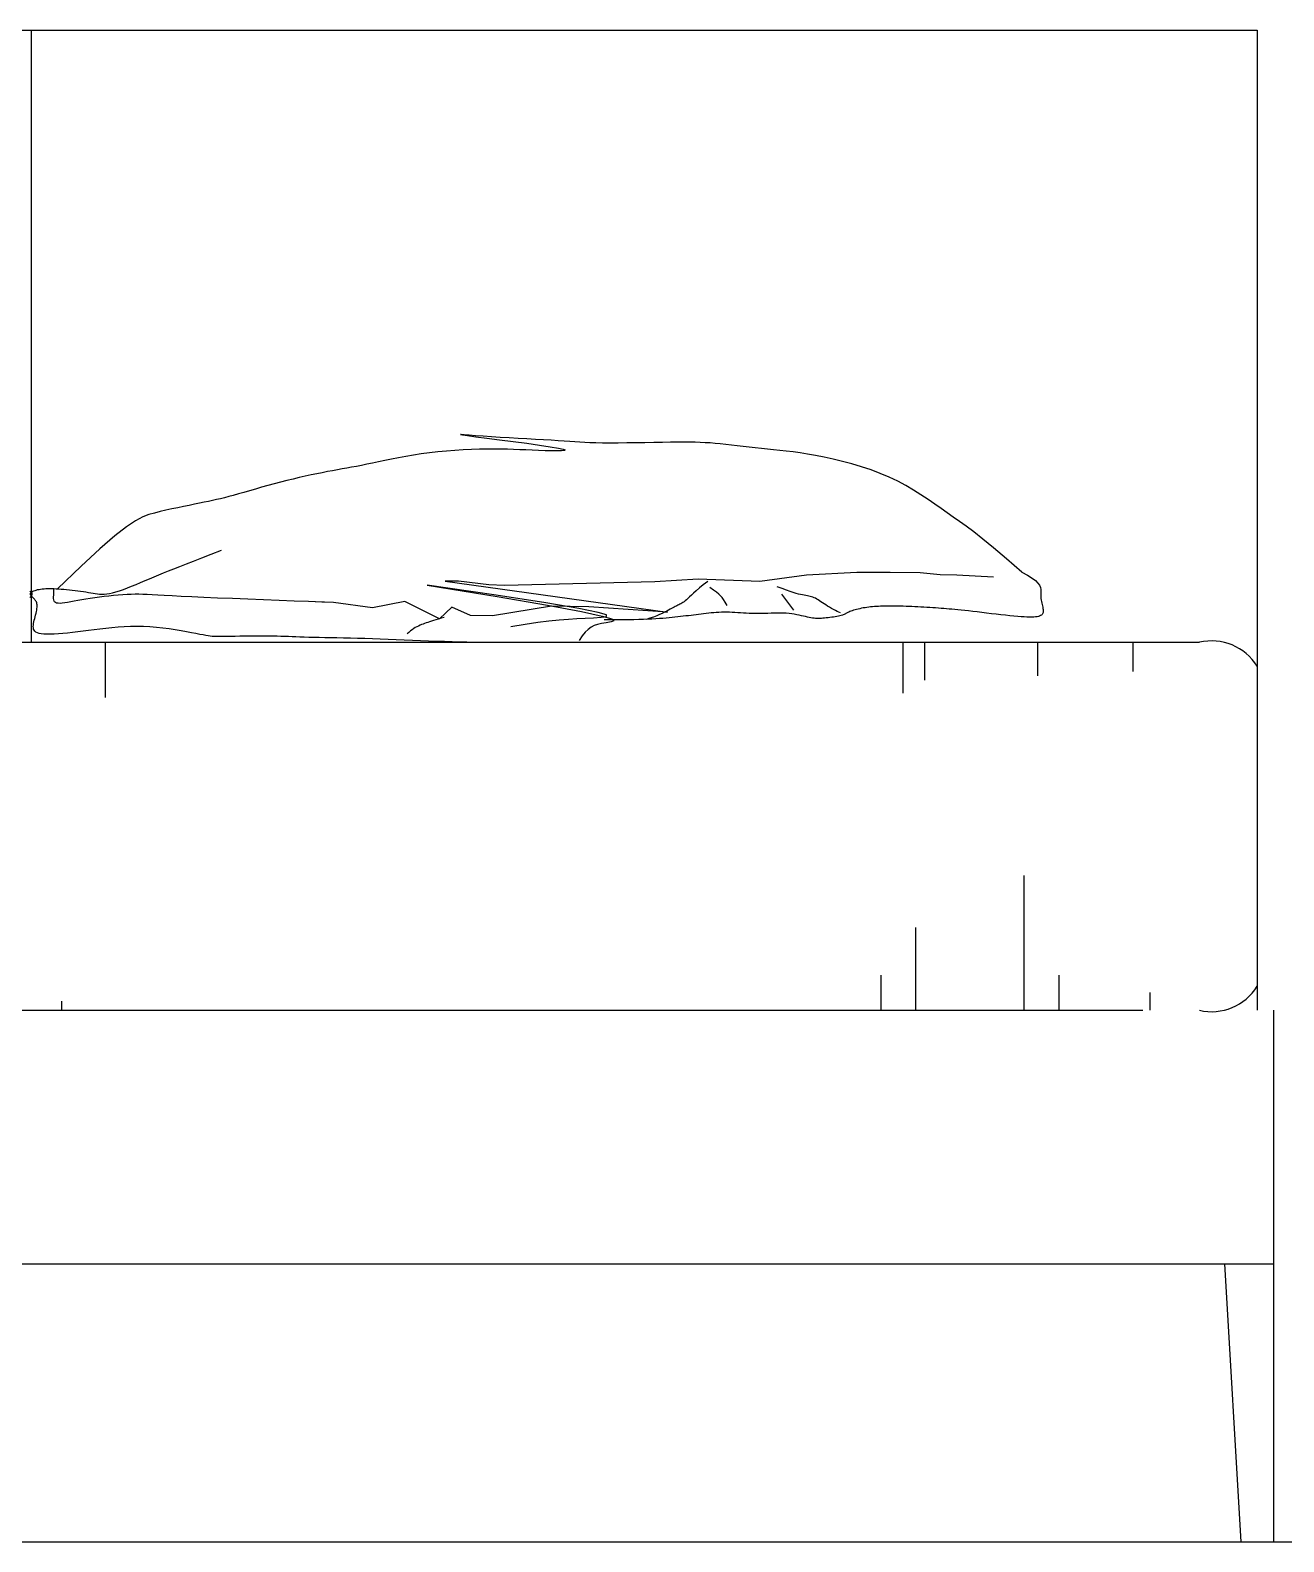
# Model space of a CAD drawing. Header units: inches. Extents: x 11.2 to 54.2, y 16.2 to 41.
# Drawn here: x 16.312 to 17.079, y 34.287 to 35.211 of the extents above; entities that cross this region are included whole.
import ezdxf

# ---------------------------------------------------------------- set-up
doc = ezdxf.new("R2010")
doc.units = ezdxf.units.IN
doc.header["$MEASUREMENT"] = 0
doc.layers.add('1', color=1, linetype='Continuous')
doc.layers.add('4', color=4, linetype='Continuous')

msp = doc.modelspace()

# ---------------------------------------------------------------- linework, layer by layer
at = {"layer": '1'}
for p, q in [((15.56317, 35.211), (17.06317, 35.211)), ((16.31317, 34.83674), (16.31317, 35.211)), ((17.06317, 35.211), (17.06317, 34.61174)), ((16.57619, 34.96377), (16.57576, 34.96374)), ((16.57576, 34.96374), (16.57698, 34.96353)), ((16.57804, 34.96364), (16.57619, 34.96377)), ((16.57698, 34.96353), (16.58009, 34.96311)), ((16.58105, 34.96341), (16.57804, 34.96364)), ((16.58009, 34.96311), (16.5852, 34.96245)), ((16.585, 34.96309), (16.58105, 34.96341)), ((16.58963, 34.96273), (16.585, 34.96309)), ((16.5852, 34.96245), (16.59191, 34.96159)), ((16.59472, 34.96235), (16.58963, 34.96273)), ((16.59191, 34.96159), (16.59968, 34.9606)), ((16.60004, 34.962), (16.59472, 34.96235)), ((16.59968, 34.9606), (16.60797, 34.95952)), ((16.60548, 34.96167), (16.60004, 34.962)), ((16.61094, 34.96135), (16.60548, 34.96167)), ((16.60797, 34.95952), (16.61624, 34.95841)), ((16.61634, 34.96106), (16.61094, 34.96135)), ((16.61624, 34.95841), (16.62397, 34.95734)), ((16.62158, 34.96077), (16.61634, 34.96106)), ((16.62658, 34.9605), (16.62158, 34.96077)), ((16.62397, 34.95734), (16.63061, 34.95635)), ((16.63123, 34.96024), (16.62658, 34.9605)), ((16.63061, 34.95635), (16.63563, 34.95551)), ((16.63545, 34.95999), (16.63123, 34.96024)), ((16.63919, 34.95975), (16.63545, 34.95999)), ((16.64254, 34.95951), (16.63919, 34.95975)), ((16.64566, 34.95929), (16.64254, 34.95951)), ((16.64867, 34.95909), (16.64566, 34.95929)), ((16.65172, 34.95892), (16.64867, 34.95909)), ((16.65495, 34.95878), (16.65172, 34.95892)), ((16.6585, 34.95867), (16.65495, 34.95878)), ((16.66251, 34.9586), (16.6585, 34.95867)), ((16.66708, 34.95858), (16.66251, 34.9586)), ((16.67211, 34.9586), (16.66708, 34.95858)), ((16.67747, 34.95865), (16.67211, 34.9586)), ((16.683, 34.95871), (16.67747, 34.95865)), ((16.68857, 34.95879), (16.683, 34.95871)), ((16.69404, 34.95888), (16.68857, 34.95879)), ((16.69927, 34.95896), (16.69404, 34.95888)), ((16.70411, 34.95902), (16.69927, 34.95896)), ((16.70847, 34.95907), (16.70411, 34.95902)), ((16.71239, 34.95909), (16.70847, 34.95907)), ((16.71596, 34.95908), (16.71239, 34.95909)), ((16.71926, 34.95904), (16.71596, 34.95908)), ((16.72237, 34.95895), (16.71926, 34.95904)), ((16.72539, 34.95881), (16.72237, 34.95895)), ((16.72839, 34.95863), (16.72539, 34.95881)), ((16.73147, 34.95838), (16.72839, 34.95863)), ((16.73468, 34.95808), (16.73147, 34.95838)), ((16.73803, 34.95773), (16.73468, 34.95808)), ((16.74149, 34.95734), (16.73803, 34.95773)), ((16.74505, 34.95692), (16.74149, 34.95734)), ((16.74868, 34.95649), (16.74505, 34.95692)), ((16.75236, 34.95605), (16.74868, 34.95649)), ((16.75607, 34.95562), (16.75236, 34.95605)), ((16.52558, 34.9471), (16.52191, 34.94631)), ((16.52945, 34.94793), (16.52558, 34.9471)), ((16.53352, 34.94877), (16.52945, 34.94793)), ((16.53779, 34.94962), (16.53352, 34.94877)), ((16.54225, 34.95044), (16.53779, 34.94962)), ((16.54689, 34.95122), (16.54225, 34.95044)), ((16.55173, 34.95194), (16.54689, 34.95122)), ((16.55674, 34.95258), (16.55173, 34.95194)), ((16.56187, 34.95314), (16.55674, 34.95258)), ((16.56707, 34.95363), (16.56187, 34.95314)), ((16.57227, 34.95403), (16.56707, 34.95363)), ((16.57742, 34.95436), (16.57227, 34.95403)), ((16.58245, 34.95461), (16.57742, 34.95436)), ((16.58732, 34.95478), (16.58245, 34.95461)), ((16.59196, 34.95488), (16.58732, 34.95478)), ((16.59632, 34.95491), (16.59196, 34.95488)), ((16.60046, 34.95487), (16.59632, 34.95491)), ((16.60441, 34.95478), (16.60046, 34.95487)), ((16.60825, 34.95465), (16.60441, 34.95478)), ((16.61202, 34.9545), (16.60825, 34.95465)), ((16.61578, 34.95433), (16.61202, 34.9545)), ((16.61958, 34.95416), (16.61578, 34.95433)), ((16.62349, 34.95401), (16.61958, 34.95416)), ((16.6275, 34.95388), (16.62349, 34.95401)), ((16.63137, 34.9538), (16.6275, 34.95388)), ((16.63483, 34.95378), (16.63137, 34.9538)), ((16.63757, 34.95386), (16.63483, 34.95378)), ((16.63563, 34.95551), (16.63863, 34.95485)), ((16.63931, 34.95405), (16.63757, 34.95386)), ((16.63863, 34.95485), (16.63976, 34.95437)), ((16.63976, 34.95437), (16.63931, 34.95405)), ((16.75979, 34.95521), (16.75607, 34.95562)), ((16.76352, 34.95483), (16.75979, 34.95521)), ((16.76727, 34.95445), (16.76352, 34.95483)), ((16.7711, 34.95405), (16.76727, 34.95445)), ((16.77506, 34.95361), (16.7711, 34.95405)), ((16.77918, 34.95311), (16.77506, 34.95361)), ((16.78352, 34.95251), (16.77918, 34.95311)), ((16.78812, 34.95179), (16.78352, 34.95251)), ((16.79302, 34.95093), (16.78812, 34.95179)), ((16.79825, 34.94991), (16.79302, 34.95093)), ((16.80374, 34.94872), (16.79825, 34.94991)), ((16.80943, 34.94735), (16.80374, 34.94872)), ((16.81524, 34.9458), (16.80943, 34.94735)), ((16.47703, 34.93746), (16.47327, 34.93658)), ((16.48072, 34.93829), (16.47703, 34.93746)), ((16.48432, 34.93906), (16.48072, 34.93829)), ((16.48781, 34.93978), (16.48432, 34.93906)), ((16.49117, 34.94046), (16.48781, 34.93978)), ((16.49439, 34.94108), (16.49117, 34.94046)), ((16.49747, 34.94165), (16.49439, 34.94108)), ((16.50043, 34.94219), (16.49747, 34.94165)), ((16.50333, 34.94271), (16.50043, 34.94219)), ((16.50621, 34.94322), (16.50333, 34.94271)), ((16.50912, 34.94375), (16.50621, 34.94322)), ((16.51209, 34.94431), (16.50912, 34.94375)), ((16.51519, 34.94491), (16.51209, 34.94431)), ((16.51845, 34.94558), (16.51519, 34.94491)), ((16.52191, 34.94631), (16.51845, 34.94558)), ((16.82108, 34.94407), (16.81524, 34.9458)), ((16.82688, 34.94214), (16.82108, 34.94407)), ((16.83256, 34.94003), (16.82688, 34.94214)), ((16.83805, 34.93771), (16.83256, 34.94003)), ((16.84327, 34.9352), (16.83805, 34.93771)), ((16.4431, 34.92839), (16.43981, 34.92745)), ((16.44658, 34.92939), (16.4431, 34.92839)), ((16.45022, 34.93043), (16.44658, 34.92939)), ((16.45397, 34.9315), (16.45022, 34.93043)), ((16.45781, 34.93258), (16.45397, 34.9315)), ((16.46169, 34.93364), (16.45781, 34.93258)), ((16.46558, 34.93467), (16.46169, 34.93364)), ((16.46945, 34.93565), (16.46558, 34.93467)), ((16.47327, 34.93658), (16.46945, 34.93565)), ((16.84824, 34.93254), (16.84327, 34.9352)), ((16.85296, 34.92976), (16.84824, 34.93254)), ((16.85746, 34.92692), (16.85296, 34.92976)), ((16.40273, 34.91904), (16.39913, 34.91826)), ((16.40628, 34.91978), (16.40273, 34.91904)), ((16.40971, 34.92049), (16.40628, 34.91978)), ((16.41298, 34.92116), (16.40971, 34.92049)), ((16.41604, 34.92178), (16.41298, 34.92116)), ((16.41886, 34.92236), (16.41604, 34.92178)), ((16.42148, 34.9229), (16.41886, 34.92236)), ((16.42397, 34.92344), (16.42148, 34.9229)), ((16.42639, 34.92398), (16.42397, 34.92344)), ((16.42881, 34.92454), (16.42639, 34.92398)), ((16.4313, 34.92516), (16.42881, 34.92454)), ((16.43393, 34.92583), (16.4313, 34.92516)), ((16.43674, 34.92659), (16.43393, 34.92583)), ((16.43981, 34.92745), (16.43674, 34.92659)), ((16.86175, 34.92406), (16.85746, 34.92692)), ((16.86585, 34.92122), (16.86175, 34.92406)), ((16.86978, 34.91846), (16.86585, 34.92122)), ((16.37697, 34.91109), (16.37141, 34.90737)), ((16.38138, 34.91343), (16.37697, 34.91109)), ((16.38507, 34.91484), (16.38138, 34.91343)), ((16.38848, 34.91578), (16.38507, 34.91484)), ((16.39196, 34.91663), (16.38848, 34.91578)), ((16.39552, 34.91745), (16.39196, 34.91663)), ((16.39913, 34.91826), (16.39552, 34.91745)), ((16.87354, 34.91582), (16.86978, 34.91846)), ((16.8772, 34.91329), (16.87354, 34.91582)), ((16.88096, 34.91068), (16.8772, 34.91329)), ((16.88506, 34.90774), (16.88096, 34.91068)), ((16.36428, 34.9018), (16.35515, 34.89393)), ((16.37141, 34.90737), (16.36428, 34.9018)), ((16.88975, 34.90423), (16.88506, 34.90774)), ((16.89526, 34.8999), (16.88975, 34.90423)), ((16.35515, 34.89393), (16.34359, 34.8833)), ((16.42313, 34.89062), (16.42951, 34.89315)), ((16.90184, 34.8945), (16.89526, 34.8999)), ((16.90974, 34.88779), (16.90184, 34.8945)), ((16.34359, 34.8833), (16.32917, 34.86946)), ((16.4004, 34.88167), (16.404, 34.88309)), ((16.404, 34.88309), (16.40799, 34.88466)), ((16.40799, 34.88466), (16.41245, 34.88641)), ((16.41245, 34.88641), (16.41747, 34.88839)), ((16.41747, 34.88839), (16.42313, 34.89062)), ((16.91918, 34.87953), (16.90974, 34.88779)), ((16.3772, 34.87213), (16.37993, 34.87328)), ((16.37993, 34.87328), (16.38271, 34.87445)), ((16.38271, 34.87445), (16.38553, 34.87564)), ((16.38553, 34.87564), (16.38835, 34.87682)), ((16.38835, 34.87682), (16.39117, 34.87798)), ((16.39117, 34.87798), (16.39407, 34.87916)), ((16.39407, 34.87916), (16.39712, 34.88037)), ((16.39712, 34.88037), (16.4004, 34.88167)), ((16.57457, 34.87407), (16.56631, 34.87415)), ((16.56631, 34.87415), (16.70231, 34.85516)), ((16.59311, 34.87189), (16.57457, 34.87407)), ((16.69456, 34.87362), (16.60268, 34.87148)), ((16.72112, 34.8754), (16.69456, 34.87362)), ((16.75887, 34.874), (16.72112, 34.8754)), ((16.72712, 34.874), (16.72428, 34.87186)), ((16.78749, 34.87779), (16.75887, 34.874)), ((16.81813, 34.87952), (16.78749, 34.87779)), ((16.83854, 34.87932), (16.81813, 34.87952)), ((16.85692, 34.87913), (16.83854, 34.87932)), ((16.86915, 34.87799), (16.85692, 34.87913)), ((16.87936, 34.87789), (16.86915, 34.87799)), ((16.9018, 34.87664), (16.87936, 34.87789)), ((16.91918, 34.87953), (16.92272, 34.87772)), ((16.92272, 34.87772), (16.92546, 34.87603)), ((16.92546, 34.87603), (16.92752, 34.87445)), ((16.92752, 34.87445), (16.92898, 34.87297)), ((16.92898, 34.87297), (16.92994, 34.87158)), ((16.31269, 34.86768), (16.31218, 34.86796)), ((16.31234, 34.86423), (16.31268, 34.86457)), ((16.31261, 34.86648), (16.31271, 34.86678)), ((16.31261, 34.86617), (16.31261, 34.86648)), ((16.31269, 34.86586), (16.31261, 34.86617)), ((16.31268, 34.86457), (16.31299, 34.8649)), ((16.31311, 34.86739), (16.31269, 34.86768)), ((16.31286, 34.86555), (16.31269, 34.86586)), ((16.31271, 34.86678), (16.31292, 34.86709)), ((16.31308, 34.86523), (16.31286, 34.86555)), ((16.31292, 34.86709), (16.31324, 34.86739)), ((16.31299, 34.8649), (16.31327, 34.86523)), ((16.31336, 34.8649), (16.31308, 34.86523)), ((16.31342, 34.86709), (16.31311, 34.86739)), ((16.31324, 34.86739), (16.31366, 34.86768)), ((16.31327, 34.86523), (16.31349, 34.86555)), ((16.31367, 34.86457), (16.31336, 34.8649)), ((16.31364, 34.86678), (16.31342, 34.86709)), ((16.31349, 34.86555), (16.31365, 34.86586)), ((16.31374, 34.86648), (16.31364, 34.86678)), ((16.31365, 34.86586), (16.31374, 34.86617)), ((16.31366, 34.86768), (16.31417, 34.86796)), ((16.31401, 34.86423), (16.31367, 34.86457)), ((16.31374, 34.86617), (16.31374, 34.86648)), ((16.31436, 34.86389), (16.31401, 34.86423)), ((16.31417, 34.86796), (16.31477, 34.86823)), ((16.31472, 34.86353), (16.31436, 34.86389)), ((16.31507, 34.86317), (16.31472, 34.86353)), ((16.31477, 34.86823), (16.31545, 34.86848)), ((16.31545, 34.86848), (16.3162, 34.86871)), ((16.3162, 34.86871), (16.31703, 34.86893)), ((16.31703, 34.86893), (16.31792, 34.86911)), ((16.31792, 34.86911), (16.31886, 34.86927)), ((16.31886, 34.86927), (16.31986, 34.8694)), ((16.31986, 34.8694), (16.32091, 34.8695)), ((16.32091, 34.8695), (16.32201, 34.86957)), ((16.32201, 34.86957), (16.32317, 34.86961)), ((16.32317, 34.86961), (16.32439, 34.86962)), ((16.32439, 34.86962), (16.32568, 34.86961)), ((16.32568, 34.86961), (16.32702, 34.86957)), ((16.32678, 34.86445), (16.32683, 34.86554)), ((16.32679, 34.86349), (16.32678, 34.86445)), ((16.32688, 34.86267), (16.32679, 34.86349)), ((16.32683, 34.86554), (16.32691, 34.86676)), ((16.32691, 34.86676), (16.32698, 34.8681)), ((16.32698, 34.8681), (16.32702, 34.86957)), ((16.32702, 34.86957), (16.32843, 34.86951)), ((16.32843, 34.86951), (16.32991, 34.86942)), ((16.32991, 34.86942), (16.33145, 34.86931)), ((16.33145, 34.86931), (16.33307, 34.86919)), ((16.33307, 34.86919), (16.33473, 34.86904)), ((16.33473, 34.86904), (16.33644, 34.86887)), ((16.33644, 34.86887), (16.33817, 34.86869)), ((16.33817, 34.86869), (16.33991, 34.86849)), ((16.33991, 34.86849), (16.34163, 34.86827)), ((16.34163, 34.86827), (16.34333, 34.86804)), ((16.34333, 34.86804), (16.34499, 34.8678)), ((16.34499, 34.8678), (16.34658, 34.86754)), ((16.34919, 34.86351), (16.34652, 34.86308)), ((16.34658, 34.86754), (16.3481, 34.86728)), ((16.3481, 34.86728), (16.34954, 34.86701)), ((16.35196, 34.86392), (16.34919, 34.86351)), ((16.34954, 34.86701), (16.35091, 34.86674)), ((16.35091, 34.86674), (16.35225, 34.8665)), ((16.3548, 34.86431), (16.35196, 34.86392)), ((16.35225, 34.8665), (16.35357, 34.86631)), ((16.35357, 34.86631), (16.35492, 34.86617)), ((16.35769, 34.86467), (16.3548, 34.86431)), ((16.35492, 34.86617), (16.35631, 34.86611)), ((16.35631, 34.86611), (16.35778, 34.86614)), ((16.36059, 34.865), (16.35769, 34.86467)), ((16.35778, 34.86614), (16.35935, 34.86628)), ((16.35935, 34.86628), (16.36104, 34.86655)), ((16.36348, 34.8653), (16.36059, 34.865)), ((16.36104, 34.86655), (16.3629, 34.86696)), ((16.3629, 34.86696), (16.36493, 34.86753)), ((16.36632, 34.86556), (16.36348, 34.8653)), ((16.36493, 34.86753), (16.36713, 34.86824)), ((16.36909, 34.86577), (16.36632, 34.86556)), ((16.36713, 34.86824), (16.36948, 34.86907)), ((16.37175, 34.86593), (16.36909, 34.86577)), ((16.36948, 34.86907), (16.37195, 34.87001)), ((16.37428, 34.86603), (16.37175, 34.86593)), ((16.37195, 34.87001), (16.37453, 34.87104)), ((16.37667, 34.86608), (16.37428, 34.86603)), ((16.37453, 34.87104), (16.3772, 34.87213)), ((16.37902, 34.86608), (16.37667, 34.86608)), ((16.38145, 34.86602), (16.37902, 34.86608)), ((16.38409, 34.86591), (16.38145, 34.86602)), ((16.38707, 34.86576), (16.38409, 34.86591)), ((16.3905, 34.86557), (16.38707, 34.86576)), ((16.39451, 34.86534), (16.3905, 34.86557)), ((16.39922, 34.86508), (16.39451, 34.86534)), ((16.40477, 34.86479), (16.39922, 34.86508)), ((16.41126, 34.86447), (16.40477, 34.86479)), ((16.41878, 34.86414), (16.41126, 34.86447)), ((16.42715, 34.86379), (16.41878, 34.86414)), ((16.43615, 34.86343), (16.42715, 34.86379)), ((16.44555, 34.86306), (16.43615, 34.86343)), ((16.55542, 34.87173), (16.59809, 34.86476)), ((16.59756, 34.86558), (16.55542, 34.87173)), ((16.60268, 34.87148), (16.59311, 34.87189)), ((16.62788, 34.86089), (16.59756, 34.86558)), ((16.59809, 34.86476), (16.62895, 34.85944)), ((16.71488, 34.86356), (16.71403, 34.86277)), ((16.71583, 34.86449), (16.71488, 34.86356)), ((16.71696, 34.86558), (16.71583, 34.86449)), ((16.7183, 34.86685), (16.71696, 34.86558)), ((16.71993, 34.8683), (16.7183, 34.86685)), ((16.72191, 34.86997), (16.71993, 34.8683)), ((16.72428, 34.87186), (16.72191, 34.86997)), ((16.73059, 34.86866), (16.72831, 34.87031)), ((16.73235, 34.86734), (16.73059, 34.86866)), ((16.73371, 34.86623), (16.73235, 34.86734)), ((16.73479, 34.86519), (16.73371, 34.86623)), ((16.73572, 34.8641), (16.73479, 34.86519)), ((16.73662, 34.86282), (16.73572, 34.8641)), ((16.77256, 34.86956), (16.76957, 34.87071)), ((16.7748, 34.8629), (16.77238, 34.86619)), ((16.77516, 34.8686), (16.77256, 34.86956)), ((16.77741, 34.86781), (16.77516, 34.8686)), ((16.77935, 34.86717), (16.77741, 34.86781)), ((16.78103, 34.86667), (16.77935, 34.86717)), ((16.78249, 34.86626), (16.78103, 34.86667)), ((16.78378, 34.86595), (16.78249, 34.86626)), ((16.78494, 34.86569), (16.78378, 34.86595)), ((16.78601, 34.86548), (16.78494, 34.86569)), ((16.787, 34.8653), (16.78601, 34.86548)), ((16.78793, 34.86514), (16.787, 34.8653)), ((16.78881, 34.86497), (16.78793, 34.86514)), ((16.78965, 34.86479), (16.78881, 34.86497)), ((16.79046, 34.86458), (16.78965, 34.86479)), ((16.79125, 34.86433), (16.79046, 34.86458)), ((16.79204, 34.86402), (16.79125, 34.86433)), ((16.79283, 34.86365), (16.79204, 34.86402)), ((16.79364, 34.86321), (16.79283, 34.86365)), ((16.79447, 34.86272), (16.79364, 34.86321)), ((16.92994, 34.87158), (16.9305, 34.87027)), ((16.9305, 34.87027), (16.93076, 34.86903)), ((16.93076, 34.86673), (16.9307, 34.86564)), ((16.9307, 34.86564), (16.9307, 34.86459)), ((16.9307, 34.86459), (16.93078, 34.86356)), ((16.93076, 34.86903), (16.93081, 34.86786)), ((16.93081, 34.86786), (16.93076, 34.86673)), ((16.93078, 34.86356), (16.93091, 34.86257)), ((16.3154, 34.86278), (16.31507, 34.86317)), ((16.31571, 34.86237), (16.3154, 34.86278)), ((16.31599, 34.86193), (16.31571, 34.86237)), ((16.31577, 34.85343), (16.31603, 34.85447)), ((16.31623, 34.86146), (16.31599, 34.86193)), ((16.31603, 34.85447), (16.31626, 34.85549)), ((16.31643, 34.86093), (16.31623, 34.86146)), ((16.31626, 34.85549), (16.31646, 34.85647)), ((16.31659, 34.86036), (16.31643, 34.86093)), ((16.31646, 34.85647), (16.31662, 34.85739)), ((16.31669, 34.85972), (16.31659, 34.86036)), ((16.31662, 34.85739), (16.31671, 34.85824)), ((16.31673, 34.85902), (16.31669, 34.85972)), ((16.31671, 34.85824), (16.31673, 34.85902)), ((16.32708, 34.86197), (16.32688, 34.86267)), ((16.32742, 34.86142), (16.32708, 34.86197)), ((16.32793, 34.86099), (16.32742, 34.86142)), ((16.32863, 34.86071), (16.32793, 34.86099)), ((16.32956, 34.86057), (16.32863, 34.86071)), ((16.3307, 34.86055), (16.32956, 34.86057)), ((16.33205, 34.86064), (16.3307, 34.86055)), ((16.3336, 34.86083), (16.33205, 34.86064)), ((16.33533, 34.86109), (16.3336, 34.86083)), ((16.33725, 34.86142), (16.33533, 34.86109)), ((16.33934, 34.8618), (16.33725, 34.86142)), ((16.34158, 34.86221), (16.33934, 34.8618)), ((16.34398, 34.86265), (16.34158, 34.86221)), ((16.34652, 34.86308), (16.34398, 34.86265)), ((16.45514, 34.86269), (16.44555, 34.86306)), ((16.46469, 34.86233), (16.45514, 34.86269)), ((16.47398, 34.86197), (16.46469, 34.86233)), ((16.48278, 34.86163), (16.47398, 34.86197)), ((16.49087, 34.86132), (16.48278, 34.86163)), ((16.49803, 34.86102), (16.487, 34.86149)), ((16.49803, 34.86102), (16.49087, 34.86132)), ((16.52197, 34.85778), (16.49803, 34.86102)), ((16.54164, 34.86171), (16.52197, 34.85778)), ((16.56298, 34.85116), (16.54164, 34.86171)), ((16.57052, 34.85832), (16.56298, 34.85116)), ((16.58183, 34.85305), (16.57052, 34.85832)), ((16.63146, 34.85874), (16.59526, 34.85292)), ((16.64809, 34.85744), (16.62788, 34.86089)), ((16.62895, 34.85944), (16.64978, 34.85553)), ((16.64282, 34.85863), (16.63146, 34.85874)), ((16.63146, 34.85874), (16.63146, 34.85874)), ((16.65419, 34.85852), (16.64282, 34.85863)), ((16.65989, 34.85503), (16.64809, 34.85744)), ((16.64978, 34.85553), (16.66232, 34.85279)), ((16.70231, 34.85516), (16.65419, 34.85852)), ((16.66499, 34.85347), (16.65989, 34.85503)), ((16.69915, 34.85444), (16.69755, 34.85372)), ((16.70059, 34.85514), (16.69915, 34.85444)), ((16.70187, 34.85578), (16.70059, 34.85514)), ((16.70301, 34.85638), (16.70187, 34.85578)), ((16.70401, 34.85691), (16.70301, 34.85638)), ((16.70489, 34.85738), (16.70401, 34.85691)), ((16.70567, 34.85781), (16.70489, 34.85738)), ((16.70637, 34.85819), (16.70567, 34.85781)), ((16.707, 34.85853), (16.70637, 34.85819)), ((16.7076, 34.85884), (16.707, 34.85853)), ((16.70816, 34.85914), (16.7076, 34.85884)), ((16.70872, 34.85942), (16.70816, 34.85914)), ((16.7093, 34.85969), (16.70872, 34.85942)), ((16.70989, 34.85997), (16.7093, 34.85969)), ((16.7105, 34.86028), (16.70989, 34.85997)), ((16.71113, 34.86063), (16.7105, 34.86028)), ((16.7118, 34.86104), (16.71113, 34.86063)), ((16.7125, 34.86152), (16.7118, 34.86104)), ((16.71325, 34.86209), (16.7125, 34.86152)), ((16.71403, 34.86277), (16.71325, 34.86209)), ((16.72295, 34.85396), (16.72141, 34.85377)), ((16.72448, 34.85415), (16.72295, 34.85396)), ((16.72602, 34.85433), (16.72448, 34.85415)), ((16.72756, 34.85451), (16.72602, 34.85433)), ((16.7291, 34.85467), (16.72756, 34.85451)), ((16.73065, 34.85482), (16.7291, 34.85467)), ((16.73222, 34.85494), (16.73065, 34.85482)), ((16.73379, 34.85504), (16.73222, 34.85494)), ((16.73538, 34.85512), (16.73379, 34.85504)), ((16.73699, 34.85516), (16.73538, 34.85512)), ((16.73761, 34.86123), (16.73662, 34.86282)), ((16.73861, 34.85516), (16.73699, 34.85516)), ((16.73882, 34.85918), (16.73761, 34.86123)), ((16.74025, 34.85513), (16.73861, 34.85516)), ((16.74192, 34.85506), (16.74025, 34.85513)), ((16.7436, 34.85496), (16.74192, 34.85506)), ((16.74531, 34.85485), (16.7436, 34.85496)), ((16.74705, 34.85474), (16.74531, 34.85485)), ((16.74881, 34.85462), (16.74705, 34.85474)), ((16.75059, 34.85451), (16.74881, 34.85462)), ((16.75241, 34.85441), (16.75059, 34.85451)), ((16.75425, 34.85434), (16.75241, 34.85441)), ((16.75612, 34.85431), (16.75425, 34.85434)), ((16.75803, 34.8543), (16.75612, 34.85431)), ((16.75995, 34.85433), (16.75803, 34.8543)), ((16.76189, 34.85438), (16.75995, 34.85433)), ((16.76383, 34.85445), (16.76189, 34.85438)), ((16.76576, 34.85451), (16.76383, 34.85445)), ((16.76768, 34.85456), (16.76576, 34.85451)), ((16.76957, 34.85459), (16.76768, 34.85456)), ((16.77143, 34.85459), (16.76957, 34.85459)), ((16.77325, 34.85455), (16.77143, 34.85459)), ((16.77501, 34.85446), (16.77325, 34.85455)), ((16.77964, 34.85632), (16.7748, 34.8629)), ((16.77671, 34.85431), (16.77501, 34.85446)), ((16.77835, 34.85411), (16.77671, 34.85431)), ((16.77993, 34.85387), (16.77835, 34.85411)), ((16.79532, 34.86217), (16.79447, 34.86272)), ((16.79622, 34.86158), (16.79532, 34.86217)), ((16.79716, 34.86095), (16.79622, 34.86158)), ((16.79815, 34.86029), (16.79716, 34.86095)), ((16.79921, 34.8596), (16.79815, 34.86029)), ((16.80033, 34.85889), (16.79921, 34.8596)), ((16.8015, 34.85818), (16.80033, 34.85889)), ((16.8027, 34.85749), (16.8015, 34.85818)), ((16.80389, 34.85682), (16.8027, 34.85749)), ((16.80506, 34.8562), (16.80389, 34.85682)), ((16.80619, 34.85565), (16.80506, 34.8562)), ((16.80725, 34.85518), (16.80619, 34.85565)), ((16.80822, 34.85481), (16.80725, 34.85518)), ((16.81118, 34.85411), (16.81079, 34.8539)), ((16.81155, 34.85433), (16.81118, 34.85411)), ((16.81192, 34.85455), (16.81155, 34.85433)), ((16.81232, 34.85478), (16.81192, 34.85455)), ((16.81277, 34.85502), (16.81232, 34.85478)), ((16.81329, 34.85526), (16.81277, 34.85502)), ((16.8139, 34.85551), (16.81329, 34.85526)), ((16.8146, 34.85577), (16.8139, 34.85551)), ((16.81536, 34.85604), (16.8146, 34.85577)), ((16.8162, 34.8563), (16.81536, 34.85604)), ((16.81709, 34.85656), (16.8162, 34.8563)), ((16.81804, 34.85682), (16.81709, 34.85656)), ((16.81903, 34.85706), (16.81804, 34.85682)), ((16.82005, 34.8573), (16.81903, 34.85706)), ((16.8211, 34.85752), (16.82005, 34.8573)), ((16.82217, 34.85772), (16.8211, 34.85752)), ((16.82324, 34.85791), (16.82217, 34.85772)), ((16.82434, 34.85807), (16.82324, 34.85791)), ((16.82545, 34.85821), (16.82434, 34.85807)), ((16.82658, 34.85834), (16.82545, 34.85821)), ((16.82774, 34.85845), (16.82658, 34.85834)), ((16.82894, 34.85855), (16.82774, 34.85845)), ((16.83016, 34.85863), (16.82894, 34.85855)), ((16.83142, 34.8587), (16.83016, 34.85863)), ((16.83273, 34.85875), (16.83142, 34.8587)), ((16.83408, 34.85879), (16.83273, 34.85875)), ((16.83549, 34.85882), (16.83408, 34.85879)), ((16.83694, 34.85885), (16.83549, 34.85882)), ((16.83844, 34.85886), (16.83694, 34.85885)), ((16.83998, 34.85886), (16.83844, 34.85886)), ((16.84157, 34.85885), (16.83998, 34.85886)), ((16.8432, 34.85882), (16.84157, 34.85885)), ((16.84486, 34.85879), (16.8432, 34.85882)), ((16.84657, 34.85875), (16.84486, 34.85879)), ((16.8483, 34.8587), (16.84657, 34.85875)), ((16.85007, 34.85863), (16.8483, 34.8587)), ((16.85187, 34.85856), (16.85007, 34.85863)), ((16.8537, 34.85847), (16.85187, 34.85856)), ((16.85553, 34.85838), (16.8537, 34.85847)), ((16.85737, 34.85828), (16.85553, 34.85838)), ((16.85921, 34.85818), (16.85737, 34.85828)), ((16.86104, 34.85807), (16.85921, 34.85818)), ((16.86286, 34.85796), (16.86104, 34.85807)), ((16.86464, 34.85784), (16.86286, 34.85796)), ((16.86639, 34.85772), (16.86464, 34.85784)), ((16.8681, 34.8576), (16.86639, 34.85772)), ((16.86976, 34.85748), (16.8681, 34.8576)), ((16.8714, 34.85736), (16.86976, 34.85748)), ((16.87303, 34.85723), (16.8714, 34.85736)), ((16.87469, 34.85709), (16.87303, 34.85723)), ((16.87641, 34.85694), (16.87469, 34.85709)), ((16.87819, 34.85678), (16.87641, 34.85694)), ((16.88008, 34.85659), (16.87819, 34.85678)), ((16.8821, 34.85638), (16.88008, 34.85659)), ((16.88427, 34.85615), (16.8821, 34.85638)), ((16.88662, 34.85589), (16.88427, 34.85615)), ((16.88916, 34.85559), (16.88662, 34.85589)), ((16.89187, 34.85527), (16.88916, 34.85559)), ((16.89469, 34.85493), (16.89187, 34.85527)), ((16.8976, 34.85459), (16.89469, 34.85493)), ((16.90054, 34.85424), (16.8976, 34.85459)), ((16.90347, 34.85389), (16.90054, 34.85424)), ((16.93091, 34.86257), (16.93109, 34.86162)), ((16.93109, 34.86162), (16.9313, 34.86071)), ((16.9313, 34.86071), (16.93151, 34.85983)), ((16.93151, 34.85983), (16.93173, 34.859)), ((16.93184, 34.85409), (16.93152, 34.8537)), ((16.93173, 34.859), (16.93193, 34.85822)), ((16.93207, 34.85453), (16.93184, 34.85409)), ((16.93193, 34.85822), (16.9321, 34.85748)), ((16.93221, 34.85502), (16.93207, 34.85453)), ((16.9321, 34.85748), (16.93222, 34.85679)), ((16.93229, 34.85556), (16.93221, 34.85502)), ((16.93222, 34.85679), (16.93229, 34.85615)), ((16.93229, 34.85615), (16.93229, 34.85556)), ((16.31438, 34.84641), (16.31443, 34.84729)), ((16.31441, 34.84558), (16.31438, 34.84641)), ((16.31457, 34.84482), (16.31441, 34.84558)), ((16.31443, 34.84729), (16.31457, 34.84823)), ((16.31457, 34.84823), (16.31475, 34.84922)), ((16.31487, 34.84413), (16.31457, 34.84482)), ((16.31475, 34.84922), (16.31498, 34.85025)), ((16.31498, 34.85025), (16.31523, 34.8513)), ((16.31523, 34.8513), (16.3155, 34.85237)), ((16.3155, 34.85237), (16.31577, 34.85343)), ((16.35516, 34.84484), (16.35162, 34.8444)), ((16.35877, 34.84527), (16.35516, 34.84484)), ((16.36245, 34.84565), (16.35877, 34.84527)), ((16.3662, 34.84598), (16.36245, 34.84565)), ((16.37001, 34.84623), (16.3662, 34.84598)), ((16.37387, 34.84639), (16.37001, 34.84623)), ((16.37779, 34.84644), (16.37387, 34.84639)), ((16.38175, 34.84637), (16.37779, 34.84644)), ((16.38574, 34.84616), (16.38175, 34.84637)), ((16.38973, 34.84583), (16.38574, 34.84616)), ((16.39367, 34.8454), (16.38973, 34.84583)), ((16.39751, 34.8449), (16.39367, 34.8454)), ((16.40123, 34.84435), (16.39751, 34.8449)), ((16.54711, 34.8451), (16.54611, 34.84443)), ((16.54809, 34.8457), (16.54711, 34.8451)), ((16.54906, 34.84623), (16.54809, 34.8457)), ((16.55002, 34.8467), (16.54906, 34.84623)), ((16.55097, 34.84713), (16.55002, 34.8467)), ((16.55191, 34.84753), (16.55097, 34.84713)), ((16.55284, 34.8479), (16.55191, 34.84753)), ((16.55376, 34.84825), (16.55284, 34.8479)), ((16.55471, 34.8486), (16.55376, 34.84825)), ((16.5557, 34.84894), (16.55471, 34.8486)), ((16.55675, 34.84929), (16.5557, 34.84894)), ((16.55789, 34.84966), (16.55675, 34.84929)), ((16.55915, 34.85005), (16.55789, 34.84966)), ((16.56054, 34.85046), (16.55915, 34.85005)), ((16.5621, 34.85091), (16.56054, 34.85046)), ((16.56385, 34.85141), (16.5621, 34.85091)), ((16.56581, 34.85195), (16.56385, 34.85141)), ((16.59526, 34.85292), (16.58183, 34.85305)), ((16.60647, 34.8465), (16.61523, 34.84793)), ((16.61523, 34.84793), (16.62297, 34.84905)), ((16.62297, 34.84905), (16.62986, 34.8499)), ((16.62986, 34.8499), (16.63605, 34.85052)), ((16.63605, 34.85052), (16.64171, 34.85097)), ((16.64171, 34.85097), (16.64699, 34.8513)), ((16.64699, 34.8513), (16.65206, 34.85155)), ((16.65206, 34.85155), (16.65707, 34.85177)), ((16.6556, 34.84598), (16.65384, 34.84465)), ((16.65748, 34.84698), (16.6556, 34.84598)), ((16.65707, 34.85177), (16.66188, 34.85204)), ((16.65958, 34.84772), (16.65748, 34.84698)), ((16.66199, 34.84828), (16.65958, 34.84772)), ((16.66188, 34.85204), (16.66508, 34.85254)), ((16.6648, 34.84874), (16.66199, 34.84828)), ((16.66232, 34.85279), (16.66833, 34.85099)), ((16.6676, 34.85052), (16.66363, 34.85057)), ((16.66781, 34.8492), (16.6648, 34.84874)), ((16.66508, 34.85254), (16.66499, 34.85347)), ((16.67141, 34.85049), (16.6676, 34.85052)), ((16.66958, 34.84987), (16.66781, 34.8492)), ((16.66833, 34.85099), (16.66958, 34.84987)), ((16.67504, 34.85048), (16.67141, 34.85049)), ((16.67849, 34.8505), (16.67504, 34.85048)), ((16.68174, 34.85054), (16.67849, 34.8505)), ((16.68481, 34.8506), (16.68174, 34.85054)), ((16.68767, 34.85068), (16.68481, 34.8506)), ((16.69034, 34.85079), (16.68767, 34.85068)), ((16.69166, 34.85145), (16.6893, 34.8507)), ((16.69284, 34.85091), (16.69034, 34.85079)), ((16.69381, 34.85221), (16.69166, 34.85145)), ((16.69519, 34.85105), (16.69284, 34.85091)), ((16.69577, 34.85297), (16.69381, 34.85221)), ((16.6974, 34.8512), (16.69519, 34.85105)), ((16.69755, 34.85372), (16.69577, 34.85297)), ((16.69949, 34.85136), (16.6974, 34.8512)), ((16.70147, 34.85153), (16.69949, 34.85136)), ((16.70336, 34.85171), (16.70147, 34.85153)), ((16.70518, 34.85189), (16.70336, 34.85171)), ((16.70694, 34.85208), (16.70518, 34.85189)), ((16.70865, 34.85227), (16.70694, 34.85208)), ((16.71034, 34.85245), (16.70865, 34.85227)), ((16.71198, 34.85264), (16.71034, 34.85245)), ((16.7136, 34.85283), (16.71198, 34.85264)), ((16.7152, 34.85302), (16.7136, 34.85283)), ((16.71677, 34.8532), (16.7152, 34.85302)), ((16.71833, 34.85339), (16.71677, 34.8532)), ((16.71988, 34.85358), (16.71833, 34.85339)), ((16.72141, 34.85377), (16.71988, 34.85358)), ((16.78144, 34.8536), (16.77993, 34.85387)), ((16.78289, 34.85331), (16.78144, 34.8536)), ((16.78427, 34.85302), (16.78289, 34.85331)), ((16.78558, 34.85272), (16.78427, 34.85302)), ((16.78682, 34.85243), (16.78558, 34.85272)), ((16.788, 34.85217), (16.78682, 34.85243)), ((16.7891, 34.85193), (16.788, 34.85217)), ((16.79014, 34.85174), (16.7891, 34.85193)), ((16.79112, 34.85158), (16.79014, 34.85174)), ((16.79205, 34.85147), (16.79112, 34.85158)), ((16.79296, 34.85138), (16.79205, 34.85147)), ((16.79384, 34.85133), (16.79296, 34.85138)), ((16.79472, 34.85131), (16.79384, 34.85133)), ((16.79561, 34.85132), (16.79472, 34.85131)), ((16.79652, 34.85136), (16.79561, 34.85132)), ((16.79746, 34.85142), (16.79652, 34.85136)), ((16.79846, 34.8515), (16.79746, 34.85142)), ((16.79951, 34.8516), (16.79846, 34.8515)), ((16.8006, 34.85172), (16.79951, 34.8516)), ((16.80172, 34.85186), (16.8006, 34.85172)), ((16.80284, 34.85201), (16.80172, 34.85186)), ((16.80395, 34.85217), (16.80284, 34.85201)), ((16.80503, 34.85234), (16.80395, 34.85217)), ((16.80606, 34.85252), (16.80503, 34.85234)), ((16.80703, 34.85271), (16.80606, 34.85252)), ((16.80791, 34.8529), (16.80703, 34.85271)), ((16.80868, 34.8531), (16.80791, 34.8529)), ((16.80934, 34.8533), (16.80868, 34.8531)), ((16.8099, 34.85349), (16.80934, 34.8533)), ((16.81037, 34.8537), (16.8099, 34.85349)), ((16.81079, 34.8539), (16.81037, 34.8537)), ((16.90636, 34.85356), (16.90347, 34.85389)), ((16.90916, 34.85325), (16.90636, 34.85356)), ((16.91182, 34.85297), (16.90916, 34.85325)), ((16.91432, 34.85272), (16.91182, 34.85297)), ((16.91661, 34.85251), (16.91432, 34.85272)), ((16.9187, 34.85235), (16.91661, 34.85251)), ((16.92059, 34.85223), (16.9187, 34.85235)), ((16.9223, 34.85215), (16.92059, 34.85223)), ((16.92384, 34.85211), (16.9223, 34.85215)), ((16.92522, 34.85212), (16.92384, 34.85211)), ((16.92644, 34.85217), (16.92522, 34.85212)), ((16.92752, 34.85226), (16.92644, 34.85217)), ((16.92846, 34.85239), (16.92752, 34.85226)), ((16.92929, 34.85257), (16.92846, 34.85239)), ((16.93, 34.85278), (16.92929, 34.85257)), ((16.93061, 34.85305), (16.93, 34.85278)), ((16.93111, 34.85335), (16.93061, 34.85305)), ((16.93152, 34.8537), (16.93111, 34.85335)), ((15.59853, 34.83674), (17.02782, 34.83674)), ((16.31533, 34.84351), (16.31487, 34.84413)), ((16.31598, 34.84298), (16.31533, 34.84351)), ((16.31684, 34.84253), (16.31598, 34.84298)), ((16.31792, 34.84216), (16.31684, 34.84253)), ((16.31927, 34.8419), (16.31792, 34.84216)), ((16.32088, 34.84173), (16.31927, 34.8419)), ((16.32275, 34.84165), (16.32088, 34.84173)), ((16.32486, 34.84166), (16.32275, 34.84165)), ((16.3272, 34.84174), (16.32486, 34.84166)), ((16.32973, 34.8419), (16.3272, 34.84174)), ((16.33245, 34.84212), (16.32973, 34.8419)), ((16.33533, 34.8424), (16.33245, 34.84212)), ((16.33837, 34.84273), (16.33533, 34.8424)), ((16.34153, 34.8431), (16.33837, 34.84273)), ((16.3448, 34.84351), (16.34153, 34.8431)), ((16.34817, 34.84395), (16.3448, 34.84351)), ((16.35162, 34.8444), (16.34817, 34.84395)), ((16.35831, 34.83674), (16.35831, 34.80294)), ((16.40476, 34.84376), (16.40123, 34.84435)), ((16.40807, 34.84318), (16.40476, 34.84376)), ((16.41112, 34.8426), (16.40807, 34.84318)), ((16.41385, 34.84207), (16.41112, 34.8426)), ((16.41623, 34.8416), (16.41385, 34.84207)), ((16.41824, 34.84122), (16.41623, 34.8416)), ((16.41992, 34.8409), (16.41824, 34.84122)), ((16.42135, 34.84066), (16.41992, 34.8409)), ((16.42261, 34.84048), (16.42135, 34.84066)), ((16.42377, 34.84036), (16.42261, 34.84048)), ((16.4249, 34.84028), (16.42377, 34.84036)), ((16.42609, 34.84024), (16.4249, 34.84028)), ((16.4274, 34.84023), (16.42609, 34.84024)), ((16.4289, 34.84024), (16.4274, 34.84023)), ((16.43068, 34.84027), (16.4289, 34.84024)), ((16.43278, 34.8403), (16.43068, 34.84027)), ((16.43518, 34.84034), (16.43278, 34.8403)), ((16.43782, 34.84038), (16.43518, 34.84034)), ((16.44064, 34.84042), (16.43782, 34.84038)), ((16.44359, 34.84046), (16.44064, 34.84042)), ((16.44662, 34.84049), (16.44359, 34.84046)), ((16.44967, 34.84051), (16.44662, 34.84049)), ((16.45269, 34.84052), (16.44967, 34.84051)), ((16.45562, 34.84052), (16.45269, 34.84052)), ((16.45841, 34.8405), (16.45562, 34.84052)), ((16.46103, 34.84046), (16.45841, 34.8405)), ((16.46349, 34.84041), (16.46103, 34.84046)), ((16.46585, 34.84035), (16.46349, 34.84041)), ((16.46814, 34.84027), (16.46585, 34.84035)), ((16.4704, 34.84019), (16.46814, 34.84027)), ((16.47269, 34.8401), (16.4704, 34.84019)), ((16.47504, 34.84001), (16.47269, 34.8401)), ((16.4775, 34.83992), (16.47504, 34.84001)), ((16.4801, 34.83983), (16.4775, 34.83992)), ((16.4829, 34.83975), (16.4801, 34.83983)), ((16.48593, 34.83967), (16.4829, 34.83975)), ((16.48917, 34.8396), (16.48593, 34.83967)), ((16.49263, 34.83953), (16.48917, 34.8396)), ((16.49629, 34.83946), (16.49263, 34.83953)), ((16.50014, 34.83938), (16.49629, 34.83946)), ((16.50417, 34.8393), (16.50014, 34.83938)), ((16.50837, 34.83921), (16.50417, 34.8393)), ((16.51272, 34.8391), (16.50837, 34.83921)), ((16.51722, 34.83898), (16.51272, 34.8391)), ((16.52185, 34.83884), (16.51722, 34.83898)), ((16.5266, 34.83869), (16.52185, 34.83884)), ((16.53145, 34.83851), (16.5266, 34.83869)), ((16.53637, 34.83832), (16.53145, 34.83851)), ((16.54133, 34.83812), (16.53637, 34.83832)), ((16.54632, 34.83792), (16.54133, 34.83812)), ((16.54408, 34.84281), (16.54305, 34.84184)), ((16.54511, 34.84366), (16.54408, 34.84281)), ((16.54611, 34.84443), (16.54511, 34.84366)), ((16.5513, 34.83772), (16.54632, 34.83792)), ((16.55625, 34.83752), (16.5513, 34.83772)), ((16.56114, 34.83733), (16.55625, 34.83752)), ((16.56595, 34.83715), (16.56114, 34.83733)), ((16.57066, 34.83699), (16.56595, 34.83715)), ((16.57523, 34.83686), (16.57066, 34.83699)), ((16.57967, 34.83674), (16.57523, 34.83686)), ((16.58396, 34.83665), (16.57967, 34.83674)), ((16.58809, 34.83657), (16.58396, 34.83665)), ((16.65025, 34.8407), (16.64823, 34.83792)), ((16.65208, 34.84292), (16.65025, 34.8407)), ((16.65384, 34.84465), (16.65208, 34.84292)), ((16.84632, 34.83674), (16.84632, 34.80559)), ((16.8596, 34.83674), (16.8596, 34.81355)), ((16.92865, 34.83674), (16.92865, 34.81621)), ((16.98707, 34.83674), (16.98707, 34.81886)), ((16.92068, 34.61174), (16.92068, 34.69416)), ((16.85429, 34.61174), (16.85429, 34.66232)), ((16.83304, 34.61174), (16.83304, 34.63313)), ((16.94192, 34.61174), (16.94192, 34.63313)), ((16.33176, 34.61174), (16.33176, 34.61721)), ((16.99769, 34.61174), (16.99769, 34.62252)), ((15.63317, 34.61174), (16.99317, 34.61174)), ((17.07317, 34.61174), (17.07317, 34.28674)), ((15.55317, 34.45674), (17.07317, 34.45674)), ((17.04317, 34.45674), (17.05317, 34.28674))]:
    msp.add_line(p, q, dxfattribs=at)
for centre, start, end in [((17.0353, 34.8048), 31.8248, 103.1752), ((17.0353, 34.64369), 256.8248, 328.1752)]:
    msp.add_arc(centre, 0.03281, start, end, dxfattribs=at)
at = {"layer": '4'}
msp.add_line((11.49223, 34.28674), (31.81843, 34.28674), dxfattribs=at)

doc.saveas('drawing.dxf')
